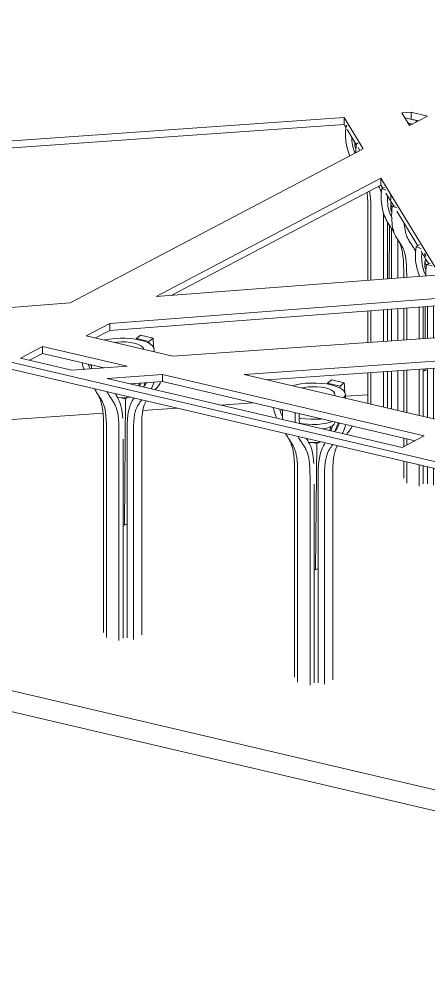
# Model space of a CAD drawing. Header units: millimetres. Extents: x -48833 to 51386, y -17441 to 31409.
# Drawn here: x 13269 to 18722, y -17422 to -4783 of the extents above; entities that cross this region are included whole.
import ezdxf

# ---------------------------------------------------------------- set-up
doc = ezdxf.new("R2010")
doc.units = ezdxf.units.MM
doc.layers.add('A-FLOR', color=192, linetype='Continuous', lineweight=9)
doc.layers.add('A-GENM', color=13, linetype='Continuous', lineweight=9)

# ---------------------------------------------------------------- blocks, each defined once
blk = doc.blocks.new('Family1 - Family1-218933-3D 3')
at = {"layer": 'A-GENM'}
for p, q in [((18374, -6034), (18499, -6026)), ((18477, -6203), (18374, -6034)), ((18499, -6026), (18717, -6077)), ((18499, -6119), (18499, -6026)), ((7669, -6794), (17604, -6098)), ((17604, -6191), (7669, -6888)), ((17604, -6098), (17857, -6513)), ((17604, -6191), (17604, -6098)), ((17627, -6229), (17604, -6191)), ((18717, -6077), (18477, -6203)), ((18499, -6119), (18493, -6120)), ((18594, -6142), (18499, -6119)), ((17766, -6457), (17643, -6255)), ((17857, -6513), (13953, -8568)), ((17814, -6536), (17791, -6498)), ((15100, -8481), (18094, -6905)), ((18094, -6905), (18878, -8195)), ((18094, -6999), (18094, -6905)), ((18094, -6999), (15308, -8466)), ((18119, -7039), (18094, -6999)), ((18264, -7278), (18158, -7104)), ((18585, -7806), (18306, -7347)), ((5652, -7598), (27674, -12760)), ((27674, -12854), (5652, -7692)), ((18685, -7971), (18630, -7880)), ((18732, -8048), (18698, -7992)), ((18878, -8195), (15100, -8481)), ((13953, -8568), (12632, -8669)), ((14480, -8841), (19008, -8497)), ((19008, -8591), (14480, -8934)), ((14166, -9006), (14480, -8841)), ((14480, -8934), (14480, -8841)), ((14480, -8934), (14289, -9035)), ((15320, -9277), (14166, -9006)), ((19312, -8997), (15320, -9277)), ((13288, -9304), (13583, -9148)), ((13583, -9148), (14711, -9413)), ((13583, -9242), (13583, -9148)), ((13974, -9464), (13288, -9304)), ((13583, -9242), (13411, -9332)), ((14403, -9434), (13583, -9242)), ((16269, -9521), (19544, -9292)), ((14711, -9413), (13974, -9464)), ((19544, -9385), (16577, -9593)), ((14444, -9575), (15181, -9523)), ((18377, -10497), (14444, -9575)), ((15181, -9523), (18672, -10341)), ((15181, -9617), (15181, -9523)), ((18836, -10123), (16269, -9521)), ((15181, -9617), (14752, -9647)), ((18549, -10406), (15181, -9617)), ((18672, -10341), (18377, -10497))]:
    blk.add_line(p, q, dxfattribs=at)
blk = doc.blocks.new('Family8 - COLUMN-V17-3D 3')
at = {"layer": 'A-GENM'}
for p, q in [((17383, -9639), (17438, -9594)), ((17604, -9633), (17438, -9594)), ((17385, -9652), (17383, -9639)), ((17383, -9639), (17549, -9678)), ((17604, -9633), (17549, -9678)), ((17549, -9678), (17552, -9705)), ((17620, -9838), (17620, -9785)), ((17420, -10247), (17420, -10219)), ((17479, -10158), (17479, -10155)), ((17412, -10270), (17417, -10260)), ((17181, -10431), (17238, -10444)), ((17224, -12127), (17238, -10444)), ((17238, -10444), (17278, -10423)), ((16943, -10790), (16943, -13557)), ((16983, -13625), (16983, -10857)), ((17258, -10863), (17258, -13631)), ((17452, -10824), (17452, -13592)), ((17149, -10896), (17149, -13664)), ((17205, -10983), (17205, -13635)), ((17341, -13650), (17341, -10883)), ((17224, -12127), (17205, -12123)), ((17258, -12109), (17224, -12127))]:
    blk.add_line(p, q, dxfattribs=at)
for points in [[(16915, -9673, 0), (16966, -9659, 0), (17028, -9648, 0), (17095, -9640, 0), (17164, -9636, 0), (17234, -9637, 0), (17303, -9641, 0), (17369, -9649, 0), (17431, -9661, 0)], [(17039, -9701, 0), (17069, -9695, 0), (17125, -9688, 0), (17183, -9685, 0), (17243, -9687, 0), (17300, -9692, 0), (17353, -9702, 0)], [(17353, -9702, 0), (17399, -9715, 0), (17435, -9732, 0), (17462, -9750, 0), (17476, -9771, 0), (17479, -9792, 0), (17475, -9804, 0)], [(17431, -9661, 0), (17485, -9676, 0), (17532, -9695, 0), (17570, -9715, 0), (17598, -9738, 0), (17614, -9762, 0), (17620, -9787, 0), (17613, -9811, 0), (17597, -9833, 0)], [(17611, -9757, 0), (17611, -9746, 0), (17610, -9709, 0), (17608, -9671, 0), (17604, -9633, 0)], [(16658, -9963, 0), (16662, -9980, 0), (16670, -10009, 0), (16678, -10037, 0), (16688, -10063, 0), (16699, -10088, 0), (16707, -10105, 0)], [(16783, -10083, 0), (16774, -10065, 0), (16765, -10045, 0), (16757, -10024, 0), (16750, -10002, 0), (16744, -9983, 0)], [(16783, -10007, 0), (16775, -9994, 0), (16774, -9990, 0)], [(16785, -10123, 0), (16783, -10092, 0), (16783, -10056, 0), (16784, -10018, 0), (16785, -9993, 0)], [(16951, -10032, 0), (16950, -10057, 0), (16949, -10095, 0), (16949, -10131, 0), (16951, -10162, 0)], [(17011, -10177, 0), (17009, -10156, 0), (17006, -10129, 0), (17005, -10100, 0), (17004, -10069, 0), (17005, -10044, 0)], [(17306, -10115, 0), (17295, -10116, 0), (17226, -10120, 0), (17156, -10120, 0), (17087, -10115, 0), (17020, -10107, 0), (17004, -10104, 0)], [(17453, -10149, 0), (17424, -10159, 0), (17371, -10173, 0), (17311, -10182, 0), (17248, -10188, 0), (17183, -10189, 0), (17118, -10186, 0), (17056, -10179, 0), (17010, -10171, 0)], [(17479, -10155, 0), (17479, -10165, 0), (17469, -10185, 0), (17447, -10205, 0), (17414, -10222, 0), (17371, -10237, 0), (17321, -10248, 0), (17318, -10248, 0)], [(17455, -10197, 0), (17449, -10213, 0), (17441, -10234, 0), (17434, -10256, 0), (17427, -10274, 0)], [(17540, -10170, 0), (17535, -10186, 0), (17528, -10204, 0), (17520, -10221, 0), (17511, -10237, 0), (17501, -10252, 0), (17491, -10266, 0), (17481, -10279, 0), (17476, -10285, 0)], [(17482, -10278, 0), (17483, -10274, 0), (17490, -10255, 0), (17497, -10237, 0), (17504, -10218, 0), (17511, -10200, 0), (17519, -10181, 0), (17525, -10166, 0)], [(17578, -10309, 0), (17586, -10295, 0), (17597, -10276, 0), (17606, -10254, 0), (17615, -10230, 0), (17623, -10205, 0), (17627, -10190, 0)], [(17711, -10210, 0), (17707, -10217, 0), (17697, -10237, 0), (17686, -10255, 0), (17674, -10272, 0), (17662, -10288, 0), (17650, -10302, 0), (17638, -10316, 0), (17633, -10322, 0)], [(16983, -10857, 0), (16982, -10785, 0), (16980, -10723, 0), (16976, -10672, 0), (16972, -10629, 0), (16966, -10593, 0), (16960, -10564, 0), (16953, -10540, 0), (16946, -10521, 0), (16938, -10504, 0), (16931, -10489, 0), (16924, -10475, 0), (16917, -10462, 0), (16910, -10449, 0), (16903, -10438, 0), (16896, -10426, 0), (16889, -10416, 0), (16882, -10405, 0), (16875, -10394, 0), (16867, -10382, 0), (16859, -10371, 0), (16851, -10358, 0), (16843, -10345, 0), (16835, -10331, 0), (16827, -10316, 0), (16825, -10311, 0)], [(16991, -10350, 0), (16993, -10355, 0), (17001, -10370, 0), (17009, -10384, 0), (17017, -10397, 0), (17025, -10410, 0), (17033, -10421, 0), (17041, -10433, 0), (17048, -10444, 0), (17055, -10454, 0), (17063, -10465, 0), (17070, -10477, 0), (17076, -10488, 0), (17083, -10501, 0), (17090, -10514, 0), (17097, -10528, 0), (17105, -10543, 0), (17112, -10560, 0), (17119, -10579, 0), (17126, -10603, 0), (17132, -10632, 0), (17138, -10668, 0), (17143, -10711, 0), (17146, -10762, 0), (17148, -10824, 0), (17149, -10896, 0)], [(17419, -10240, 0), (17418, -10258, 0), (17411, -10270, 0)], [(16875, -10395, 0), (16876, -10397, 0), (16887, -10420, 0), (16898, -10446, 0), (16908, -10476, 0), (16918, -10511, 0), (16926, -10551, 0), (16933, -10598, 0), (16939, -10653, 0), (16942, -10716, 0), (16943, -10790, 0)], [(17200, -10707, 0), (17197, -10664, 0), (17191, -10615, 0), (17184, -10573, 0), (17176, -10538, 0), (17168, -10508, 0), (17158, -10484, 0), (17150, -10464, 0), (17142, -10447, 0), (17134, -10432, 0), (17126, -10418, 0), (17118, -10404, 0), (17110, -10391, 0), (17103, -10379, 0), (17100, -10375, 0)], [(17292, -10420, 0), (17270, -10425, 0), (17228, -10430, 0), (17184, -10431, 0), (17141, -10428, 0), (17130, -10427, 0)], [(17352, -10434, 0), (17341, -10450, 0), (17328, -10472, 0), (17314, -10498, 0), (17301, -10529, 0), (17289, -10565, 0), (17278, -10609, 0), (17270, -10659, 0), (17263, -10717, 0), (17259, -10785, 0), (17258, -10863, 0)], [(17341, -10883, 0), (17343, -10810, 0), (17346, -10748, 0), (17351, -10696, 0), (17359, -10652, 0), (17367, -10616, 0), (17376, -10585, 0), (17387, -10560, 0), (17397, -10539, 0), (17408, -10521, 0), (17419, -10505, 0), (17430, -10490, 0), (17440, -10475, 0), (17450, -10462, 0), (17453, -10458, 0)], [(17514, -10472, 0), (17508, -10481, 0), (17498, -10502, 0), (17487, -10527, 0), (17478, -10557, 0), (17469, -10594, 0), (17462, -10637, 0), (17457, -10690, 0), (17453, -10752, 0), (17452, -10824, 0)]]:
    blk.add_polyline3d(points, dxfattribs=at)
blk = doc.blocks.new('Family8 - COLUMN-V18-3D 3')
at = {"layer": 'A-GENM'}
for p, q in [((14836, -9042), (14891, -8997)), ((14837, -9055), (14836, -9042)), ((14836, -9042), (15002, -9081)), ((15057, -9036), (14891, -8997)), ((15057, -9036), (15002, -9081)), ((15002, -9081), (15005, -9108)), ((15072, -9219), (15072, -9188)), ((14865, -9673), (14870, -9662)), ((14873, -9650), (14873, -9638)), ((14633, -9834), (14690, -9847)), ((14676, -11530), (14690, -9847)), ((14690, -9847), (14730, -9826)), ((14396, -10192), (14396, -12960)), ((14905, -10227), (14905, -12995)), ((14436, -13028), (14436, -10260)), ((14602, -10299), (14602, -13067)), ((14711, -10266), (14711, -13034)), ((14794, -13053), (14794, -10285)), ((14657, -10386), (14657, -13038)), ((14676, -11530), (14657, -11525)), ((14711, -11512), (14676, -11530))]:
    blk.add_line(p, q, dxfattribs=at)
for points in [[(14412, -9064, 0), (14418, -9062, 0), (14480, -9051, 0), (14547, -9043, 0), (14616, -9039, 0), (14686, -9039, 0), (14756, -9044, 0), (14822, -9052, 0), (14883, -9064, 0)], [(14545, -9095, 0), (14577, -9091, 0), (14636, -9088, 0), (14695, -9089, 0), (14753, -9095, 0), (14805, -9105, 0)], [(14883, -9064, 0), (14938, -9079, 0), (14985, -9097, 0), (15023, -9118, 0), (15050, -9141, 0), (15067, -9165, 0), (15072, -9189, 0), (15066, -9214, 0), (15064, -9217, 0)], [(15063, -9159, 0), (15063, -9149, 0), (15062, -9112, 0), (15060, -9074, 0), (15057, -9036, 0)], [(14805, -9105, 0), (14851, -9118, 0), (14888, -9135, 0), (14914, -9153, 0), (14929, -9174, 0), (14932, -9186, 0)], [(14110, -9366, 0), (14114, -9383, 0), (14122, -9412, 0), (14131, -9440, 0), (14136, -9453, 0)], [(14218, -9447, 0), (14210, -9427, 0), (14202, -9405, 0), (14197, -9386, 0)], [(14235, -9410, 0), (14228, -9397, 0), (14226, -9393, 0)], [(14235, -9446, 0), (14236, -9421, 0), (14237, -9396, 0)], [(14436, -10260, 0), (14435, -10188, 0), (14433, -10126, 0), (14429, -10075, 0), (14424, -10032, 0), (14419, -9996, 0), (14412, -9967, 0), (14405, -9943, 0), (14398, -9923, 0), (14391, -9907, 0), (14384, -9891, 0), (14377, -9877, 0), (14370, -9864, 0), (14363, -9852, 0), (14356, -9841, 0), (14349, -9829, 0), (14342, -9818, 0), (14335, -9808, 0), (14327, -9797, 0), (14319, -9785, 0), (14312, -9774, 0), (14304, -9761, 0), (14296, -9748, 0), (14288, -9734, 0), (14280, -9718, 0), (14278, -9714, 0)], [(14809, -9643, 0), (14773, -9651, 0), (14770, -9651, 0)], [(14872, -9643, 0), (14870, -9661, 0), (14863, -9673, 0)], [(14894, -9637, 0), (14886, -9658, 0), (14880, -9677, 0)], [(14968, -9632, 0), (14963, -9640, 0), (14954, -9655, 0), (14944, -9669, 0), (14933, -9682, 0), (14928, -9688, 0)], [(14934, -9681, 0), (14936, -9677, 0), (14943, -9658, 0), (14949, -9640, 0), (14952, -9633, 0)], [(15030, -9712, 0), (15038, -9698, 0), (15049, -9678, 0), (15059, -9657, 0), (15068, -9633, 0), (15070, -9625, 0)], [(15161, -9618, 0), (15160, -9620, 0), (15149, -9640, 0), (15138, -9658, 0), (15127, -9675, 0), (15115, -9691, 0), (15103, -9705, 0), (15091, -9719, 0), (15085, -9725, 0)], [(14328, -9797, 0), (14329, -9800, 0), (14340, -9823, 0), (14351, -9849, 0), (14361, -9879, 0), (14370, -9913, 0), (14379, -9954, 0), (14386, -10001, 0), (14391, -10056, 0), (14395, -10119, 0), (14396, -10192, 0)], [(14444, -9753, 0), (14446, -9757, 0), (14454, -9773, 0), (14462, -9787, 0), (14470, -9800, 0), (14478, -9813, 0), (14486, -9824, 0), (14493, -9835, 0), (14501, -9846, 0), (14508, -9857, 0), (14515, -9868, 0), (14522, -9879, 0), (14529, -9891, 0), (14536, -9903, 0), (14543, -9916, 0), (14550, -9930, 0), (14557, -9946, 0), (14564, -9962, 0), (14571, -9982, 0), (14578, -10006, 0), (14585, -10035, 0), (14590, -10071, 0), (14595, -10113, 0), (14599, -10165, 0), (14601, -10227, 0), (14602, -10299, 0)], [(14653, -10110, 0), (14650, -10067, 0), (14644, -10018, 0), (14637, -9976, 0), (14629, -9940, 0), (14620, -9911, 0), (14611, -9887, 0), (14602, -9867, 0), (14594, -9850, 0), (14586, -9835, 0), (14578, -9820, 0), (14571, -9807, 0), (14563, -9794, 0), (14555, -9782, 0), (14553, -9778, 0)], [(14744, -9823, 0), (14722, -9828, 0), (14680, -9833, 0), (14636, -9834, 0), (14593, -9831, 0), (14583, -9830, 0)], [(14804, -9837, 0), (14793, -9853, 0), (14780, -9874, 0), (14766, -9900, 0), (14753, -9932, 0), (14741, -9968, 0), (14731, -10011, 0), (14722, -10062, 0), (14716, -10120, 0), (14712, -10188, 0), (14711, -10266, 0)], [(14794, -10285, 0), (14795, -10213, 0), (14798, -10151, 0), (14804, -10099, 0), (14811, -10055, 0), (14819, -10018, 0), (14829, -9988, 0), (14839, -9963, 0), (14850, -9942, 0), (14861, -9924, 0), (14872, -9908, 0), (14882, -9892, 0), (14893, -9878, 0), (14903, -9865, 0), (14906, -9861, 0)], [(14966, -9875, 0), (14961, -9884, 0), (14950, -9905, 0), (14940, -9930, 0), (14930, -9960, 0), (14922, -9997, 0), (14915, -10040, 0), (14909, -10093, 0), (14906, -10154, 0), (14905, -10227, 0)]]:
    blk.add_polyline3d(points, dxfattribs=at)
blk = doc.blocks.new('Family8 - COLUMN-V21-3D 3')
at = {"layer": 'A-GENM'}
for p, q in [((18582, -6140), (18416, -6101)), ((18456, -6169), (18516, -6183)), ((18466, -6185), (18493, -6195)), ((18582, -6140), (18556, -6162)), ((18583, -6148), (18582, -6140)), ((17638, -6201), (17631, -6205)), ((17643, -6210), (17631, -6205)), ((17748, -6428), (17748, -6479)), ((17767, -6443), (17781, -6440)), ((17767, -6443), (17789, -6448)), ((17921, -7297), (17921, -8267)), ((17961, -8264), (17961, -7365)), ((18127, -7362), (18127, -7404)), ((18127, -7404), (18127, -8252)), ((18182, -7492), (18182, -8247)), ((18204, -8246), (18210, -7539)), ((18236, -7578), (18236, -8243)), ((18319, -8237), (18319, -7726)), ((17921, -8673), (17921, -9094)), ((17961, -9092), (17961, -8670)), ((18127, -8657), (18127, -9080)), ((18182, -8653), (18182, -9076)), ((18236, -8649), (18236, -9072)), ((18319, -9067), (18319, -8643)), ((18236, -9477), (18236, -9982)), ((18319, -10002), (18319, -9471)), ((17921, -9499), (17921, -9909)), ((17961, -9918), (17961, -9496)), ((18127, -9485), (18127, -9957)), ((18182, -9481), (18182, -9970))]:
    blk.add_line(p, q, dxfattribs=at)
for points in [[(17631, -6205, 0), (17625, -6244, 0), (17622, -6283, 0), (17621, -6320, 0), (17621, -6356, 0), (17624, -6391, 0), (17627, -6424, 0), (17633, -6457, 0), (17639, -6487, 0), (17647, -6517, 0), (17656, -6544, 0), (17666, -6570, 0), (17676, -6595, 0), (17681, -6606, 0)], [(17750, -6569, 0), (17743, -6552, 0), (17735, -6531, 0), (17727, -6509, 0), (17721, -6486, 0), (17715, -6460, 0), (17710, -6433, 0), (17707, -6404, 0), (17704, -6374, 0), (17704, -6356, 0)], [(17760, -6563, 0), (17761, -6525, 0), (17763, -6485, 0), (17767, -6443, 0)], [(17760, -6515, 0), (17753, -6502, 0), (17748, -6477, 0)], [(18064, -7014, 0), (18068, -7021, 0), (18075, -7035, 0), (18082, -7050, 0), (18089, -7067, 0), (18097, -7087, 0), (18101, -7101, 0)], [(17910, -7095, 0), (17911, -7106, 0), (17916, -7160, 0), (17920, -7224, 0), (17921, -7297, 0)], [(17961, -7365, 0), (17960, -7292, 0), (17958, -7231, 0), (17954, -7179, 0), (17949, -7136, 0), (17944, -7101, 0), (17939, -7080, 0)]]:
    blk.add_polyline3d(points, dxfattribs=at)
blk = doc.blocks.new('Family8 - COLUMN-V24-3D 3')
at = {"layer": 'A-GENM'}
for p, q in [((18141, -7028), (18108, -7045)), ((18158, -7067), (18108, -7045)), ((19059, -6980), (18961, -6957)), ((19002, -7025), (19004, -7025)), ((19059, -6980), (19004, -7025)), ((19004, -7025), (19005, -7029)), ((18225, -7133), (18225, -7189)), ((19074, -7144), (19074, -7133)), ((18225, -7248), (18225, -7319)), ((18244, -7283), (18283, -7274)), ((18244, -7283), (18304, -7297)), ((19116, -7213), (19197, -7216)), ((19137, -7247), (19197, -7216)), ((18398, -8137), (18398, -8231)), ((18438, -8228), (18438, -8205)), ((18604, -8192), (18604, -8214)), ((18398, -8637), (18398, -9061)), ((18438, -9058), (18438, -8634)), ((18604, -8621), (18604, -9047)), ((18659, -8617), (18659, -9043)), ((18682, -9041), (18685, -8615)), ((18713, -8613), (18713, -9039)), ((18796, -9033), (18796, -8607)), ((18398, -9466), (18398, -10020)), ((18438, -10030), (18438, -9463)), ((18604, -9451), (18604, -10069)), ((18659, -9447), (18659, -10082)), ((18678, -9475), (18659, -9470)), ((18678, -9475), (18679, -9446)), ((18713, -9456), (18678, -9475)), ((18713, -9444), (18713, -10094)), ((18796, -10114), (18796, -9438)), ((18398, -10371), (18398, -10485)), ((18438, -10464), (18438, -10380)), ((18398, -10680), (18398, -10905)), ((18438, -10973), (18438, -10689)), ((18604, -10728), (18604, -11012)), ((18659, -10741), (18659, -10982)), ((18713, -10753), (18713, -10978)), ((18796, -10998), (18796, -10773))]:
    blk.add_line(p, q, dxfattribs=at)
for points in [[(18108, -7045, 0), (18102, -7084, 0), (18099, -7122, 0), (18098, -7160, 0), (18098, -7196, 0), (18101, -7231, 0), (18104, -7264, 0), (18110, -7296, 0), (18116, -7327, 0), (18124, -7357, 0), (18133, -7384, 0), (18143, -7410, 0), (18153, -7435, 0), (18165, -7459, 0), (18176, -7481, 0), (18188, -7502, 0), (18200, -7522, 0), (18212, -7542, 0), (18224, -7560, 0), (18236, -7578, 0), (18247, -7596, 0), (18258, -7613, 0), (18268, -7630, 0), (18269, -7632, 0)], [(19026, -7063, 0), (19053, -7086, 0), (19069, -7109, 0), (19074, -7134, 0), (19074, -7141, 0)], [(19065, -7104, 0), (19065, -7094, 0), (19065, -7057, 0), (19062, -7019, 0), (19059, -6980, 0)], [(18238, -7431, 0), (18229, -7412, 0), (18220, -7392, 0), (18212, -7371, 0), (18204, -7349, 0), (18198, -7325, 0), (18192, -7300, 0), (18187, -7273, 0), (18184, -7244, 0), (18182, -7214, 0), (18181, -7183, 0), (18182, -7150, 0), (18182, -7144, 0)], [(18243, -7291, 0), (18230, -7271, 0), (18225, -7247, 0), (18231, -7223, 0)], [(18237, -7355, 0), (18230, -7342, 0), (18225, -7317, 0)], [(18438, -8205, 0), (18437, -8132, 0), (18435, -8071, 0), (18431, -8019, 0), (18426, -7976, 0), (18421, -7941, 0), (18414, -7912, 0), (18408, -7888, 0), (18400, -7868, 0), (18393, -7851, 0), (18386, -7836, 0), (18379, -7822, 0), (18372, -7809, 0), (18365, -7797, 0), (18358, -7785, 0), (18351, -7774, 0), (18344, -7763, 0), (18337, -7752, 0), (18329, -7741, 0), (18322, -7730, 0), (18314, -7718, 0), (18306, -7706, 0), (18298, -7693, 0), (18290, -7679, 0), (18282, -7663, 0), (18275, -7646, 0), (18268, -7628, 0), (18261, -7607, 0), (18255, -7585, 0), (18250, -7560, 0), (18245, -7533, 0), (18242, -7504, 0), (18239, -7473, 0), (18238, -7439, 0), (18237, -7403, 0), (18238, -7365, 0), (18240, -7325, 0), (18244, -7283, 0)], [(19197, -7216, 0), (19203, -7258, 0), (19206, -7297, 0), (19207, -7335, 0), (19207, -7362, 0)], [(18405, -7512, 0), (18408, -7543, 0), (18412, -7572, 0), (18416, -7599, 0), (18421, -7624, 0), (18427, -7646, 0), (18434, -7667, 0), (18441, -7685, 0), (18448, -7702, 0), (18456, -7717, 0), (18464, -7732, 0), (18472, -7745, 0), (18480, -7757, 0), (18488, -7769, 0), (18495, -7780, 0), (18503, -7791, 0), (18510, -7802, 0), (18517, -7813, 0), (18524, -7824, 0), (18531, -7836, 0), (18538, -7848, 0), (18545, -7861, 0), (18552, -7875, 0), (18556, -7884, 0)], [(18330, -7742, 0), (18331, -7744, 0), (18342, -7767, 0), (18353, -7794, 0), (18363, -7823, 0), (18372, -7858, 0), (18381, -7898, 0), (18388, -7946, 0), (18393, -8000, 0), (18397, -8064, 0), (18398, -8137, 0)]]:
    blk.add_polyline3d(points, dxfattribs=at)
blk = doc.blocks.new('Family8 - COLUMN-V25-3D 3')
at = {"layer": 'A-GENM'}
for p, q in [((18606, -7795), (18564, -7817)), ((18630, -7846), (18564, -7817)), ((19515, -7753), (19432, -7733)), ((19515, -7753), (19468, -7792)), ((18681, -7905), (18681, -7961)), ((18681, -8021), (18681, -8091)), ((18700, -8055), (18749, -8044)), ((18700, -8055), (18775, -8073)), ((19586, -7986), (19653, -7988)), ((19603, -8015), (19653, -7988)), ((18854, -8909), (18854, -9029)), ((18894, -9026), (18894, -8977)), ((18854, -9434), (18854, -10113)), ((18894, -10093), (18894, -9431)), ((19060, -9419), (19060, -10005)), ((19116, -9415), (19116, -9976)), ((19137, -9965), (19141, -9414)), ((19169, -9412), (19169, -9948)), ((19252, -9904), (19252, -9441)), ((18894, -10601), (18894, -10596)), ((19060, -10543), (19060, -10640)), ((19116, -10556), (19116, -10653)), ((19169, -10568), (19169, -10666)), ((18854, -10786), (18854, -11677)), ((18894, -11745), (18894, -10796)), ((19060, -10835), (19060, -11784)), ((19116, -10848), (19116, -11755)), ((19169, -10860), (19169, -11751)), ((19252, -11770), (19252, -10880))]:
    blk.add_line(p, q, dxfattribs=at)
for points in [[(18564, -7817, 0), (18558, -7857, 0), (18555, -7895, 0), (18554, -7932, 0), (18555, -7968, 0), (18557, -8003, 0), (18561, -8037, 0), (18566, -8069, 0), (18573, -8100, 0), (18580, -8129, 0), (18589, -8157, 0), (18599, -8183, 0), (18610, -8208, 0), (18613, -8215, 0)], [(19522, -7877, 0), (19522, -7866, 0), (19521, -7829, 0), (19519, -7791, 0), (19515, -7753, 0)], [(18694, -8203, 0), (18685, -8185, 0), (18676, -8165, 0), (18668, -8144, 0), (18660, -8122, 0), (18654, -8098, 0), (18648, -8073, 0), (18643, -8045, 0), (18640, -8017, 0), (18638, -7987, 0), (18637, -7955, 0), (18638, -7922, 0), (18640, -7897, 0)], [(18697, -7946, 0), (18686, -7928, 0), (18685, -7924, 0)], [(19509, -7858, 0), (19509, -7858, 0), (19525, -7882, 0), (19528, -7889, 0)], [(18681, -7966, 0), (18686, -7984, 0), (18703, -8008, 0), (18712, -8017, 0)], [(18699, -8064, 0), (18686, -8044, 0), (18681, -8019, 0), (18687, -7995, 0), (18690, -7991, 0)], [(18694, -8209, 0), (18694, -8176, 0), (18694, -8138, 0), (18697, -8098, 0), (18700, -8055, 0)], [(19653, -7988, 0), (19659, -8030, 0), (19662, -8070, 0), (19663, -8108, 0), (19663, -8114, 0)], [(18694, -8127, 0), (18686, -8114, 0), (18681, -8090, 0)], [(18978, -8593, 0), (18980, -8597, 0), (18987, -8608, 0), (18994, -8620, 0), (19000, -8632, 0)], [(18822, -8604, 0), (18829, -8631, 0), (18837, -8671, 0), (18844, -8718, 0), (18850, -8773, 0), (18853, -8836, 0), (18854, -8909, 0)], [(18894, -8977, 0), (18893, -8905, 0), (18891, -8843, 0), (18887, -8792, 0), (18883, -8749, 0), (18877, -8713, 0), (18871, -8684, 0), (18864, -8660, 0), (18857, -8641, 0), (18849, -8624, 0), (18842, -8609, 0), (18839, -8603, 0)]]:
    blk.add_polyline3d(points, dxfattribs=at)

msp = doc.modelspace()

# ---------------------------------------------------------------- linework, layer by layer
at = {"layer": 'A-FLOR'}
for p, q in [((-48833, 798), (27694, -17141)), ((27694, -17422), (-48833, 517)), ((17921, -9792), (17620, -9813)), ((15373, -9970), (14921, -10002)), ((16387, -9899), (15958, -9930)), ((14390, -10039), (12357, -10182))]:
    msp.add_line(p, q, dxfattribs=at)

# ---------------------------------------------------------------- block references
at = {"layer": 'A-GENM'}
for name in ['Family1 - Family1-218933-3D 3', 'Family8 - COLUMN-V21-3D 3', 'Family8 - COLUMN-V24-3D 3', 'Family8 - COLUMN-V25-3D 3', 'Family8 - COLUMN-V18-3D 3', 'Family8 - COLUMN-V17-3D 3']:
    msp.add_blockref(name, (0, 0), dxfattribs=at)

doc.saveas('drawing.dxf')
